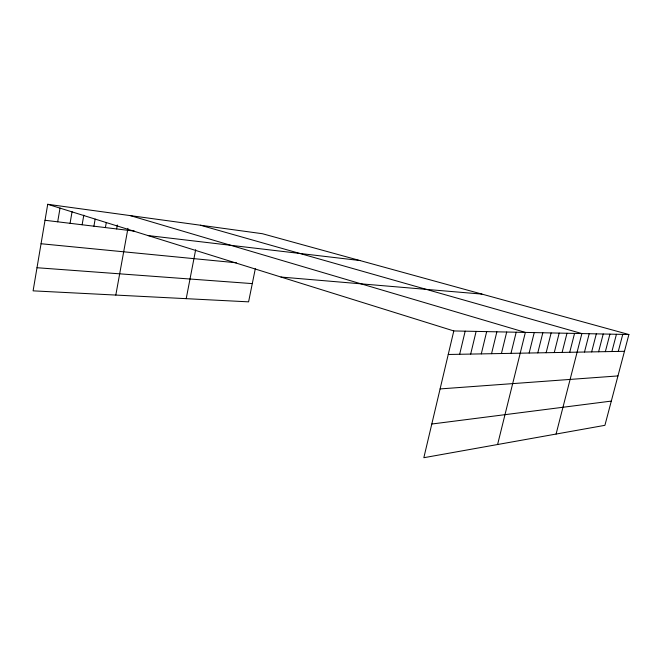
<?xml version="1.0" encoding="UTF-8"?>
<svg xmlns="http://www.w3.org/2000/svg" width="662" height="662" viewBox="0 0 662 662"><rect width="100%" height="100%" fill="white"/><g stroke="black" fill="none" stroke-linecap="round" stroke-linejoin="round"><path stroke-width="0.99" d="M628.9 334.525L453.801 330.942L423.837 457.707L604.911 425.327L628.9 334.525L262.425 233.719L47.714 204.293L33.1 290.85L248.589 301.847L255.317 268.698M57.693 221.811L60.052 208.009M70.064 223.309L72.084 211.625M82.129 224.774L83.809 215.15M93.905 226.197L95.154 219.097M105.399 227.587L106.292 222.581M116.628 228.944L117.34 224.989M115.809 295.07L127.956 228.316M186.212 298.661L195.671 249.698M459.668 354.278L465.171 331.174M470.682 354.079L476.119 331.397M481.299 353.889L486.678 331.612M491.543 353.698L496.864 331.819M501.432 353.525L506.695 332.026M510.981 353.351L516.186 332.216M497.592 444.516L525.363 332.407L130.265 215.605M529.145 353.028L534.242 332.589M537.792 352.871L542.823 332.763M546.15 352.714L551.14 332.928M554.26 352.573L559.183 333.094M562.112 352.432L566.986 333.259M569.725 352.292L574.55 333.408M556.088 434.057L581.881 333.565L200.404 225.221M584.488 352.027L589.213 333.714M591.654 351.894L596.321 333.855M598.605 351.77L603.223 333.996M605.349 351.654L609.925 334.136M611.903 351.53L616.43 334.269M618.275 351.423L622.752 334.401M431.806 424.019L611.316 401.089M440.098 388.925L617.96 375.925M448.24 354.484L624.465 351.307M37.006 267.729L252.288 283.609M280.994 277.047L481.944 294.102M41.052 243.74L236.392 262.789M147.899 235.54L359.905 260.53M45.016 220.28L134.419 231.096M47.714 204.293L453.801 330.942"/></g></svg>
